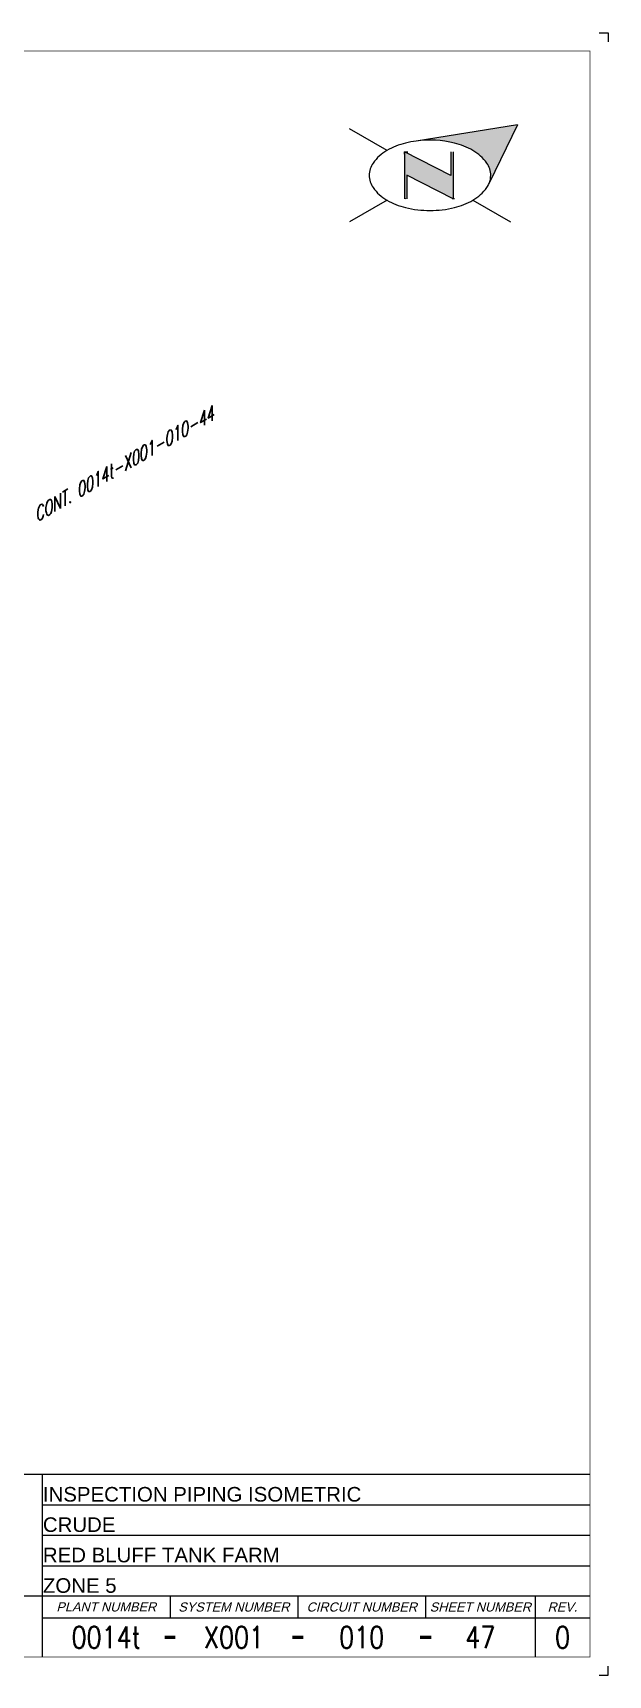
# Model space of a CAD drawing. Header units: inches. Extents: x 0 to 17.2, y 0 to 11.2.
# Drawn here: x 13.31 to 17.25, y 0 to 11.25 of the extents above; entities that cross this region are included whole.
import ezdxf
from ezdxf.enums import TextEntityAlignment as Align

# ---------------------------------------------------------------- set-up
doc = ezdxf.new("R2010")
doc.units = ezdxf.units.IN
doc.header["$MEASUREMENT"] = 0
for name, color, linetype in [('BORDER', 3, 'Continuous'), ('BORDERTEXT', 7, 'Continuous'), ('Continuation', 7, 'Continuous')]:
    doc.layers.add(name, color=color, linetype=linetype)
doc.layers.add('PIPE', color=7, linetype='Continuous', lineweight=30)
doc.styles.add('FEASStandard', font='arial.ttf')
doc.styles.add('PART_Standard', font='romans', dxfattribs={"width": 0.8, "height": 0.09})
doc.styles.add('Richmond', font='arial.ttf')

# ---------------------------------------------------------------- blocks, each defined once
blk = doc.blocks.new('north2')
at = {"layer": 'BORDER'}
for points in [[(-0.706, -0.767, -0.156851), (-0.679, -0.851, -0.095667), (-0.689, -0.905), (-0.495, -0.504), (-1.19, -0.617, -0.092194), (-0.928, -0.631, -0.072341), (-0.801, -0.681, -0.106617)], [(-0.938, -1.011), (-0.936, -1.009), (-0.936, -0.691), (-0.952, -0.691), (-0.952, -0.853), (-1.27, -0.691), (-1.27, -0.707), (-1.27, -1.012), (-1.254, -1.012), (-1.254, -0.849)]]:
    blk.add_hatch(color=7, dxfattribs=at).paths.add_polyline_path(points)
at = {"layer": 'BORDER', "color": 7}
for p, q in [((-1.389, -0.681), (-1.646, -0.533)), ((-0.495, -0.504), (-1.19, -0.617)), ((-0.495, -0.504), (-0.689, -0.905)), ((-1.27, -0.691), (-1.27, -1.012)), ((-0.952, -0.853), (-1.27, -0.691)), ((-1.27, -0.707), (-1.27, -0.691)), ((-1.262, -0.691), (-1.246, -0.691)), ((-0.952, -0.691), (-0.952, -0.853)), ((-0.936, -0.691), (-0.936, -1.012)), ((-0.936, -1.012), (-1.254, -0.849)), ((-1.254, -0.849), (-1.254, -1.012)), ((-1.26, -1.011), (-1.262, -1.009)), ((-0.928, -1.012), (-0.944, -1.012)), ((-1.389, -1.021), (-1.646, -1.169)), ((-0.801, -1.021), (-0.544, -1.169))]:
    blk.add_line(p, q, dxfattribs=at)
for centre, radius, start, end in [((-1.152, -1.093), 0.476, 103.4495, 120), ((-1.095, -1.329), 0.719, 97.6203, 103.4495), ((-1.095, -1.329), 0.719, 76.5505, 97.6203), ((-1.039, -1.093), 0.476, 60, 76.5505), ((-1.367, -0.851), 0.144, 144.3429, 180), ((-1.238, -0.944), 0.304, 120, 144.3429), ((-0.953, -0.944), 0.304, 35.6571, 60), ((-0.823, -0.851), 0.144, 360, 35.6571), ((-1.367, -0.851), 0.144, 180, 215.6571), ((-0.823, -0.851), 0.144, 337.5796, 360), ((-1.238, -0.758), 0.304, 215.6571, 240), ((-0.953, -0.758), 0.304, 300, 324.3429), ((-0.823, -0.851), 0.144, 324.3429, 337.5547), ((-1.152, -0.609), 0.476, 240, 256.5505), ((-1.095, -0.373), 0.719, 256.5505, 270), ((-1.095, -0.373), 0.719, 270, 283.4495), ((-1.039, -0.609), 0.476, 283.4495, 300)]:
    blk.add_arc(centre, radius, start, end, dxfattribs=at)
blk = doc.blocks.new('A$C6804a2e5')
blk.add_blockref('north2', (0, 0))
blk = doc.blocks.new('A$C860dd1f6')
at = {"layer": 'PIPE'}
blk.add_blockref('A$C6804a2e5', (0, 0), dxfattribs=at)
blk = doc.blocks.new('Border')
at = {"layer": 'BORDER'}
for p, q in [((13.5, 1.292), (17.25, 1.292)), ((13.5, 1.083), (17.25, 1.083)), ((13.5, 0.875), (17.25, 0.875)), ((14.375, 0.667), (14.375, 0.517)), ((15.25, 0.667), (15.25, 0.517)), ((16.125, 0.667), (16.125, 0.517)), ((16.875, 0.667), (16.875, 0.25)), ((13.5, 0.517), (17.25, 0.517))]:
    blk.add_line(p, q, dxfattribs=at)
at = {"layer": 'BORDER', "const_width": 0.005}
blk.add_lwpolyline([(0.25, 0.25), (17.25, 0.25), (17.25, 11.25), (0.25, 11.25)], close=True, dxfattribs=at)
at = {"layer": 'BORDER', "const_width": 0.00833}
for points in [[(17.25, 1.5), (0.25, 1.5)], [(13.5, 0.25), (13.5, 1.5)], [(13.225, 0.667), (17.25, 0.667)]]:
    blk.add_lwpolyline(points, dxfattribs=at)
at = {"layer": 'BORDERTEXT'}
blk.add_line((16.113, 0.384), (16.125, 0.384), dxfattribs=at)
at = {"layer": 'BORDERTEXT', "const_width": 0.0208}
for points in [[(14.338, 0.384), (14.412, 0.384)], [(15.212, 0.384), (15.287, 0.384)], [(16.087, 0.384), (16.163, 0.384)]]:
    blk.add_lwpolyline(points, dxfattribs=at)
at = {"layer": 'BORDERTEXT', "style": 'FEASStandard', "oblique": 15}
for s, p in [('PLANT NUMBER', (13.938, 0.592)), ('SYSTEM NUMBER', (14.812, 0.592)), ('CIRCUIT NUMBER', (15.688, 0.592)), ('SHEET NUMBER', (16.5, 0.592)), ('REV.', (17.062, 0.592))]:
    blk.add_text(s, height=0.0625, dxfattribs=at).set_placement(p, align=Align.MIDDLE)
blk = doc.blocks.new('BORDER TEXT')
at = {"layer": 'BORDERTEXT'}
for tag, p, height, style in [('API_PIPE_CLASS', (5.464, 1.254), 0.08, 'Richmond'), ('MATERIAL1', (12.263, 1.211), 0.08, 'Richmond'), ('P&ID_#1', (0.25, 1.083), 0.0625, 'FEASStandard'), ('LINE_#1', (1.487, 1.083), 0.0625, 'FEASStandard'), ('CVX_PIPE_SPEC', (5.462, 1.093), 0.08, 'Richmond'), ('OP_TEMP', (5.169, 0.932), 0.08, 'Richmond'), ('MATERIAL2', (12.263, 1.04), 0.08, 'Richmond'), ('P&ID_#2', (0.25, 0.922), 0.0625, 'FEASStandard'), ('LINE_#2', (1.487, 0.922), 0.0625, 'FEASStandard'), ('MATERIAL3', (12.263, 0.868), 0.08, 'Richmond'), ('P&ID_#3', (0.25, 0.762), 0.0625, 'FEASStandard'), ('LINE_#3', (1.487, 0.762), 0.0625, 'FEASStandard'), ('FROM', (5.015, 0.772), 0.08, 'Richmond'), ('TO', (4.854, 0.611), 0.08, 'Richmond'), ('MATERIAL4', (12.263, 0.696), 0.08, 'Richmond'), ('P&ID_#4', (0.25, 0.601), 0.0625, 'FEASStandard'), ('LINE_#4', (1.487, 0.601), 0.0625, 'FEASStandard'), ('MATERIAL5', (12.263, 0.525), 0.08, 'Richmond'), ('P&ID_#5', (0.25, 0.44), 0.0625, 'FEASStandard'), ('LINE_#5', (1.487, 0.44), 0.0625, 'FEASStandard'), ('MISC', (4.979, 0.451), 0.08, 'Richmond'), ('INSULATION', (12.928, 0.414), 0.0625, 'FEASStandard'), ('P&ID_#6', (0.25, 0.28), 0.0625, 'FEASStandard'), ('LINE_#6', (1.487, 0.28), 0.0625, 'FEASStandard'), ('PWHT', (12.928, 0.281), 0.0625, 'FEASStandard')]:
    blk.add_attdef(tag, p, '', height=height, dxfattribs=dict(at, style=style))
at = {"layer": 'BORDERTEXT', "style": 'FEASStandard'}
for tag, p in [('DR.BY', (11.075, 0.562)), ('DR.BY_DATE', (11.95, 0.562)), ('CHK_BY', (11.075, 0.354)), ('CHK._BY_DATE', (11.95, 0.354))]:
    blk.add_attdef(tag, text='', height=0.1, dxfattribs=at).set_placement(p, align=Align.MIDDLE_CENTER)
at = {"layer": 'BORDERTEXT', "style": 'PART_Standard', "width": 0.8}
for tag, p in [('PLANT_NUMBER', (13.938, 0.384)), ('SYSTEM_NUMBER', (14.812, 0.384)), ('CIRCUIT_NUMBER', (15.688, 0.384)), ('SHEET_NUMBER', (16.5, 0.384)), ('REVISION', (17.062, 0.384))]:
    blk.add_attdef(tag, text='', height=0.15, dxfattribs=at).set_placement(p, align=Align.MIDDLE_CENTER)
blk = doc.blocks.new('Plant Info')
at = {"layer": 'BORDERTEXT', "style": 'FEASStandard'}
for tag, p in [('DWG_TYPE', (-0.633, -0.076)), ('SYSTEM_NAME', (-0.633, -0.284)), ('PLANT_NAME', (-0.633, -0.492)), ('ZONE', (-0.633, -0.701))]:
    blk.add_attdef(tag, p, '', height=0.1, dxfattribs=at)
blk = doc.blocks.new('1_Cont_30')
at = {"layer": 'Continuation', "style": 'PART_Standard', "oblique": 30, "width": 0.8}
blk.add_attdef('CONT', (0, 0), '', height=0.09, rotation=30, dxfattribs=at)

msp = doc.modelspace()

# ---------------------------------------------------------------- linework, layer by layer
for p, q in [((17.188, 11.25), (17.25, 11.25)), ((17.25, 11.25), (17.25, 11.188)), ((17.188, 0), (17.25, 0)), ((17.25, 0), (17.25, 0.062))]:
    msp.add_line(p, q)

# ---------------------------------------------------------------- block references
at = {"layer": 'BORDER'}
for name, p in [('Border', (-0.125, -0.125)), ('A$C860dd1f6', (17.125, 11.125))]:
    msp.add_blockref(name, p, dxfattribs=at)
at = {"layer": 'BORDERTEXT'}
msp.add_blockref('Plant Info', (14.012, 1.265), dxfattribs=at).add_auto_attribs({'DWG_TYPE': 'INSPECTION PIPING ISOMETRIC', 'SYSTEM_NAME': 'CRUDE', 'PLANT_NAME': 'RED BLUFF TANK FARM', 'ZONE': 'ZONE 5'})
ref = msp.add_blockref('BORDER TEXT', (-0.125, -0.125), dxfattribs=at)
ref.add_attrib('REVISION', '0', dxfattribs={"height": 0.15, "style": 'PART_Standard', "width": 0.8}).set_placement((16.938, 0.259), align=Align.MIDDLE_CENTER)
ref.add_attrib('SHEET_NUMBER', '47', dxfattribs={"height": 0.15, "style": 'PART_Standard', "width": 0.8}).set_placement((16.375, 0.259), align=Align.MIDDLE_CENTER)
ref.add_attrib('CIRCUIT_NUMBER', '010', dxfattribs={"height": 0.15, "style": 'PART_Standard', "width": 0.8}).set_placement((15.562, 0.259), align=Align.MIDDLE_CENTER)
ref.add_attrib('SYSTEM_NUMBER', 'X001', dxfattribs={"height": 0.15, "style": 'PART_Standard', "width": 0.8}).set_placement((14.688, 0.259), align=Align.MIDDLE_CENTER)
ref.add_attrib('PLANT_NUMBER', '0014t', dxfattribs={"height": 0.15, "style": 'PART_Standard', "width": 0.8}).set_placement((13.812, 0.259), align=Align.MIDDLE_CENTER)
at = {"layer": 'Continuation'}
msp.add_blockref('1_Cont_30', (13.336, 7.898), dxfattribs=at).add_auto_attribs({'CONT': 'CONT. 0014t-X001-010-44'})

doc.saveas('drawing.dxf')
